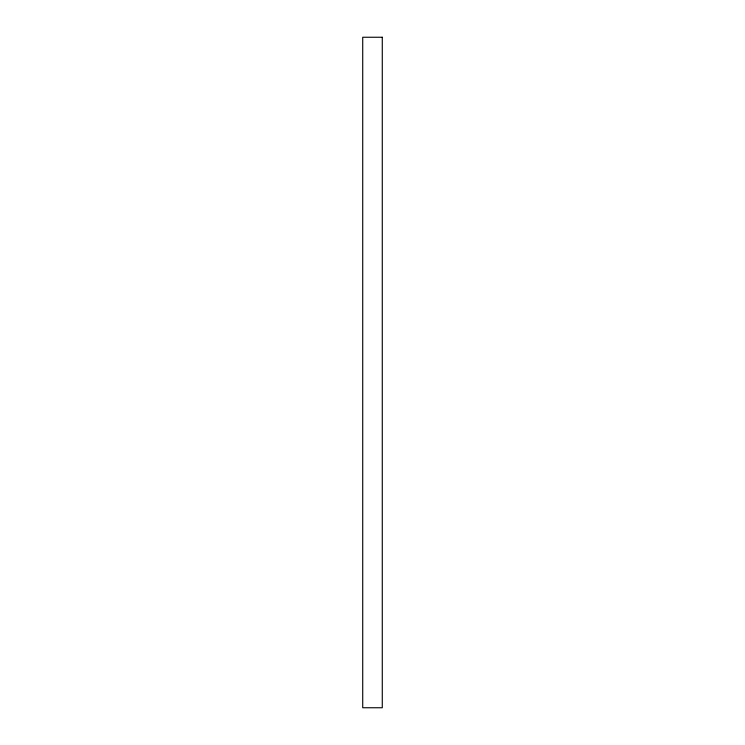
<?xml version="1.0" encoding="UTF-8"?>
<svg xmlns="http://www.w3.org/2000/svg" width="745" height="745" viewBox="0 0 745 745"><rect width="100%" height="100%" fill="white"/><g stroke="black" fill="none" stroke-linecap="round" stroke-linejoin="round"><path stroke-width="1.12" d="M382.278 37.25L362.722 37.25L362.722 707.75L382.278 707.75L382.278 37.25"/></g></svg>
